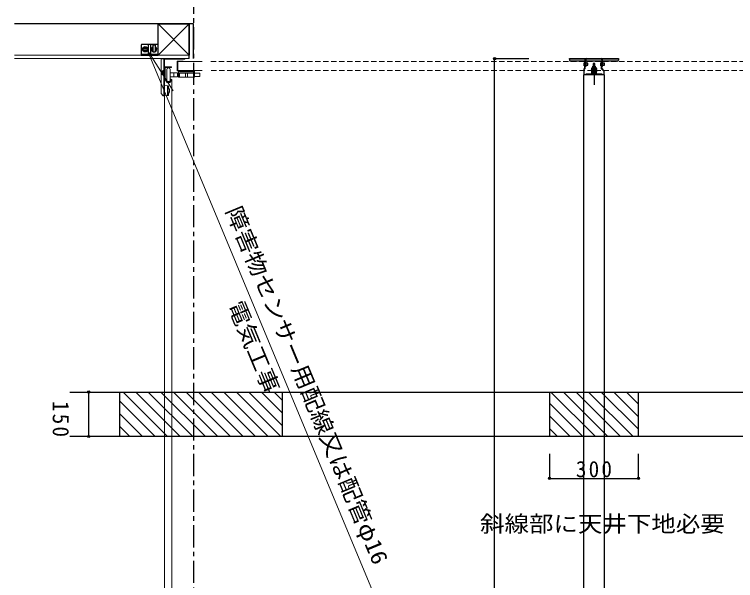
# Model space of a CAD drawing. Units: millimetres on the paper, enlarged 10 times, with parts at other scales. Extents: x -11000 to 565, y -4772 to 3349.
# Drawn here: x -5141 to -3520, y 897 to 2171 of the extents above; entities that cross this region are included whole.
import ezdxf
from ezdxf.enums import TextEntityAlignment as Align

# ---------------------------------------------------------------- set-up
doc = ezdxf.new("R2010")
doc.units = ezdxf.units.MM
doc.header["$LTSCALE"] = 10
doc.header["$PDMODE"] = 32
doc.header["$PDSIZE"] = 5
doc.linetypes.add('CHAIN1', pattern=[8, 5, -1, 1, -1])
doc.linetypes.add('DASHED1', pattern=[1.8, 1.2, -0.6])
for name, color, linetype in [('0-0', 7, 'Continuous'), ('0-1', 7, 'Continuous'), ('0-2', 7, 'Continuous'), ('0-4', 7, 'Continuous'), ('0-5', 7, 'Continuous')]:
    doc.layers.add(name, color=color, linetype=linetype)
doc.layers.add('0-8', color=7, linetype='Continuous', lineweight=18)
doc.styles.add('ＭＳ ゴシック', font='')
doc.styles.get('ＭＳ ゴシック').set_extended_font_data('MS Gothic')

msp = doc.modelspace()

# ---------------------------------------------------------------- linework, layer by layer
at = {"layer": '0-0', "linetype": 'CHAIN1'}
msp.add_line((-4738.44, 2861.76), (-4738.44, -237.05), dxfattribs=at)
at = {"layer": '0-0'}
msp.add_lwpolyline([(-3938.44, 1182.46), (-3938.44, 1126.97), (-3738.44, 1126.97), (-3738.44, 1182.46)], dxfattribs=at)
for p in [(-3938.44, 1126.97), (-3738.44, 1126.97)]:
    msp.add_point(p, dxfattribs=at)
at = {"layer": '0-1'}
for p, q in [((-4748.44, 2071.19), (-4748.44, 2149.19)), ((-4758.44, 2070.13), (-4804.04, 2070.13)), ((-4758.44, 2070.13), (-4758.44, 2071.19))]:
    msp.add_line(p, q, dxfattribs=at)
msp.add_lwpolyline([(-4738.44, 2071.19), (-4738.44, 2149.19), (-5141.34, 2149.19)], dxfattribs=at)
at = {"layer": '0-2'}
for p, q in [((-4852.11, 2091.53), (-4852.11, 2092.86)), ((-4850.44, 2094.53), (-4844.44, 2094.53)), ((-4842.77, 2092.86), (-4842.77, 2091.53)), ((-4839.77, 2081.19), (-4839.77, 2101.53)), ((-4835.11, 2101.53), (-4835.11, 2081.19)), ((-4830.44, 2103.19), (-4830.44, 2097.39)), ((-4824.44, 2101.53), (-4830.44, 2101.53)), ((-4830.44, 2096.6), (-4830.44, 2087.78)), ((-4824.44, 2097.39), (-4824.44, 2103.19)), ((-4824.44, 2087.78), (-4824.44, 2096.6)), ((-4856.44, 2081.19), (-4818.44, 2081.19)), ((-4818.44, 2079.86), (-4856.44, 2079.86)), ((-4844.44, 2089.86), (-4850.44, 2089.86))]:
    msp.add_line(p, q, dxfattribs=at)
for points in [[(-4856.44, 2101.53), (-4856.44, 2079.19), (-4818.44, 2079.19), (-4818.44, 2101.53)], [(-4820.11, 2103.19), (-4833.44, 2103.19), (-4841.44, 2103.19), (-4854.77, 2103.19)]]:
    msp.add_lwpolyline(points, dxfattribs=at)
for radius in [6, 5.33]:
    msp.add_circle((-4847.44, 2092.19), radius, dxfattribs=at)
for centre, radius, start, end in [((-4854.77, 2101.53), 1.67, 90, 180), ((-4850.44, 2092.86), 1.67, 90, 180), ((-4850.44, 2091.53), 1.67, 180, 270), ((-4844.44, 2092.86), 1.67, 0, 90), ((-4844.44, 2091.53), 1.67, 270, 0), ((-4841.44, 2101.53), 1.67, 0, 90), ((-4833.44, 2101.53), 1.67, 90, 180), ((-4827.44, 2092.19), 6, 120, 60), ((-4827.44, 2092.19), 5.33, 124.22887, 235.77113), ((-4827.44, 2092.19), 5.33, 304.22887, 55.77113), ((-4820.11, 2101.53), 1.67, 0, 90)]:
    msp.add_arc(centre, radius, start, end, dxfattribs=at)
at = {"layer": '0-4'}
for p, q in [((-3785.44, 2065.73), (-3891.44, 2065.73)), ((-3858.24, 2065.19), (-3859.57, 2065.19)), ((-3820.77, 2068.39), (-3820.77, 2053.06)), ((-3844.11, 2048.03), (-3844.11, 2047.85)), ((-3844.11, 2045.19), (-3844.11, 2045.49)), ((-3844.11, 2042.83), (-3844.11, 2042.52)), ((-3843.42, 2040.98), (-3833.75, 2042.69)), ((-3842.11, 2048.51), (-3842.11, 2048.86)), ((-3834.94, 2048.53), (-3842.11, 2048.53)), ((-3841.77, 2051.96), (-3841.77, 2049.79)), ((-3841.11, 2053.46), (-3835.77, 2053.46)), ((-3840.61, 2049.79), (-3840.61, 2048.86)), ((-3840.61, 2047.48), (-3840.61, 2046.79)), ((-3840.61, 2044.13), (-3840.61, 2044.81)), ((-3838.44, 2049.79), (-3838.44, 2051.79)), ((-3838.44, 2045.19), (-3838.44, 2011.86)), ((-3836.27, 2048.86), (-3836.27, 2049.79)), ((-3836.27, 2048.24), (-3836.27, 2047.58)), ((-3836.27, 2044.91), (-3836.27, 2045.59)), ((-3836.27, 2042.88), (-3836.27, 2042.24)), ((-3833.75, 2042.69), (-3836.17, 2042.93)), ((-3835.11, 2049.79), (-3835.11, 2051.96)), ((-3834.94, 2048.86), (-3834.94, 2048.51)), ((-3832.77, 2047.2), (-3832.77, 2046.89)), ((-3832.77, 2044.53), (-3832.77, 2044.23)), ((-3821.97, 2055.19), (-3823.31, 2055.19)), ((-3851.44, 2034.53), (-3851.44, 2036.19)), ((-3848.11, 2036.19), (-3848.11, 2034.53)), ((-3844.11, 2039.85), (-3844.11, 2040.16)), ((-3844.11, 2037.49), (-3844.11, 2037.19)), ((-3833.46, 2040.74), (-3843.13, 2039.03)), ((-3843.13, 2039.03), (-3840.71, 2038.79)), ((-3843.13, 2036.37), (-3833.46, 2038.07)), ((-3840.61, 2041.46), (-3840.61, 2042.15)), ((-3840.61, 2038.79), (-3840.61, 2039.48)), ((-3836.27, 2039.58), (-3836.27, 2040.26)), ((-3836.27, 2037.58), (-3836.27, 2037.12)), ((-3832.77, 2041.87), (-3832.77, 2041.56)), ((-3832.77, 2038.89), (-3832.77, 2039.2)), ((-3832.77, 2036.59), (-3832.77, 2036.19)), ((-3828.77, 2036.19), (-3828.77, 2034.53))]:
    msp.add_line(p, q, dxfattribs=at)
for points in [[(-3984.84, -15.47), (-4061.9, -15.47), (-4061.9, 2071.19), (-3984.84, 2071.19)], [(-3893.44, 2069.73), (-3893.44, 2071.19), (-3783.44, 2071.19)], [(-3783.44, 2069.73), (-3893.44, 2069.73), (-3893.44, 2067.73)], [(-3859.57, 2065.19), (-3859.57, 2049.86), (-3861.57, 2047.19), (-3861.57, 2034.53)], [(-3859.57, 2055.19), (-3860.91, 2055.19), (-3860.91, 2061.86), (-3859.57, 2061.86)], [(-3860.24, 2034.53), (-3860.24, 2046.53), (-3858.24, 2049.19), (-3858.24, 2068.66)], [(-3859.57, 2060.86), (-3857.24, 2060.86), (-3857.24, 2056.19), (-3859.57, 2056.19)], [(-3856.91, 2068.39), (-3856.91, 2053.06), (-3858.24, 2053.06)], [(-3857.24, 2056.5), (-3852.24, 2056.5), (-3852.24, 2060.5), (-3857.24, 2060.5)], [(-3836.44, 2053.79), (-3836.44, 2060.19), (-3840.44, 2060.19), (-3840.44, 2053.79)], [(-3823.31, 2055.19), (-3823.31, 2061.86), (-3821.97, 2061.86)], [(-3815.31, 2034.53), (-3815.31, 2043.86), (-3820.64, 2049.86), (-3820.64, 2065.19), (-3821.97, 2065.19), (-3821.97, 2049.19), (-3816.64, 2043.19), (-3816.64, 2034.53)], [(-3821.97, 2060.86), (-3819.64, 2060.86), (-3819.64, 2056.19), (-3821.97, 2056.19)], [(-3820.77, 2053.06), (-3819.44, 2053.06), (-3819.44, 2065.73), (-3819.44, 2068.66)], [(-3819.64, 2056.5), (-3814.64, 2056.5), (-3814.64, 2060.5), (-3819.64, 2060.5)], [(-3783.44, 2071.19), (-3783.44, 2069.73), (-3783.44, 2067.73)], [(-3843.42, 2046.32), (-3833.75, 2048.02), (-3836.27, 2048.24)], [(-3836.17, 2045.59), (-3833.75, 2045.35), (-3843.42, 2043.65)], [(-3840.71, 2046.79), (-3843.13, 2047.03), (-3832.77, 2048.86)], [(-3833.46, 2046.07), (-3843.13, 2044.37), (-3840.71, 2044.13)], [(-3840.71, 2041.46), (-3843.13, 2041.7), (-3833.46, 2043.41)], [(-3835.77, 2052.63), (-3835.11, 2051.96), (-3841.77, 2051.96), (-3841.11, 2052.63)], [(-3820.11, 2034.53), (-3820.11, 2036.19), (-3856.77, 2036.19), (-3856.77, 2034.53)], [(-3844.11, 2036.19), (-3833.71, 2037.42), (-3835.98, 2037.63)], [(-3836.17, 2040.26), (-3833.75, 2040.02), (-3843.42, 2038.32)]]:
    msp.add_lwpolyline(points, dxfattribs=at)
for points in [[(-3832.44, 2048.86), (-3832.44, 2049.79), (-3844.44, 2049.79), (-3844.44, 2048.86)], [(-3841.11, 2053.79), (-3835.77, 2053.79), (-3835.77, 2052.63), (-3841.11, 2052.63)], [(-3862.11, 2034.53), (-3862.11, -185.47), (-3814.77, -185.47), (-3814.77, 2034.53)]]:
    msp.add_lwpolyline(points, close=True, dxfattribs=at)
for centre, radius, start, end in [((-3891.44, 2067.73), 2, 180, 270), ((-3855.84, 2068.66), 2.4, 90, 180), ((-3855.57, 2068.39), 1.33, 90, 180), ((-3822.11, 2068.39), 1.33, 0, 90), ((-3821.84, 2068.66), 2.4, 0, 90), ((-3785.44, 2067.73), 2, 270, 0), ((-3843.27, 2048.03), 0.833, 90, 180), ((-3843.27, 2047.85), 0.833, 180, 280.00798), ((-3843.27, 2045.49), 0.833, 100.00798, 180), ((-3843.27, 2045.19), 0.833, 180, 280.00798), ((-3843.27, 2042.83), 0.833, 100.00798, 180), ((-3833.61, 2047.2), 0.833, 0, 100.00798), ((-3833.61, 2044.53), 0.833, 0, 100.00798), ((-3833.61, 2041.87), 0.833, 0, 100.00798), ((-3833.61, 2046.89), 0.833, 280.00798, 0), ((-3833.61, 2044.23), 0.833, 280.00798, 0), ((-3843.27, 2042.52), 0.833, 180, 280.00798), ((-3843.27, 2040.16), 0.833, 100.00798, 180), ((-3843.27, 2039.85), 0.833, 180, 280.00798), ((-3843.27, 2037.49), 0.833, 100.00798, 180), ((-3843.27, 2037.19), 0.833, 180, 280.00798), ((-3833.61, 2039.2), 0.833, 0, 100.00798), ((-3833.61, 2036.59), 0.833, 0, 96.70984), ((-3833.61, 2041.56), 0.833, 280.00798, 0), ((-3833.61, 2038.89), 0.833, 280.00798, 0)]:
    msp.add_arc(centre, radius, start, end, dxfattribs=at)
msp.add_point((-4061.9, 2071.19), dxfattribs=at)
at = {"layer": '0-5'}
for p, q in [((-4748.44, 2149.19), (-4748.44, 2079.19)), ((-4974.41, 1221.19), (-4974.41, 1321.19)), ((-4905.11, 1321.19), (-4905.11, 1221.19)), ((-4797.02, 1221.19), (-4897.02, 1321.19)), ((-4868.74, 1321.19), (-4768.74, 1221.19)), ((-4740.45, 1221.19), (-4840.45, 1321.19)), ((-4812.17, 1321.19), (-4712.17, 1221.19)), ((-4683.88, 1221.19), (-4783.88, 1321.19)), ((-4755.6, 1321.19), (-4655.6, 1221.19)), ((-4627.31, 1221.19), (-4727.31, 1321.19)), ((-4699.03, 1321.19), (-4599.03, 1221.19)), ((-4570.75, 1221.19), (-4670.75, 1321.19)), ((-4642.46, 1321.19), (-4542.46, 1221.19)), ((-4538.44, 1245.46), (-4614.18, 1321.19)), ((-4585.89, 1321.19), (-4538.44, 1273.74)), ((-4538.44, 1302.03), (-4557.61, 1321.19)), ((-4538.44, 1221.19), (-4538.44, 1321.19)), ((-3938.44, 1321.19), (-3938.44, 1221.19)), ((-3935.35, 1321.19), (-3835.35, 1221.19)), ((-3807.07, 1221.19), (-3907.07, 1321.19)), ((-3878.79, 1321.19), (-3778.79, 1221.19)), ((-3850.5, 1321.19), (-3750.5, 1221.19)), ((-3738.44, 1237.42), (-3822.22, 1321.19)), ((-3793.93, 1321.19), (-3738.44, 1265.7)), ((-3738.44, 1293.99), (-3765.65, 1321.19)), ((-3738.44, 1221.19), (-3738.44, 1321.19)), ((-4905.11, 1301), (-4825.3, 1221.19)), ((-3863.64, 1221.19), (-3938.44, 1296)), ((-4853.59, 1221.19), (-4905.11, 1272.71)), ((-3891.92, 1221.19), (-3938.44, 1267.71)), ((-4905.11, 1244.43), (-4881.87, 1221.19)), ((-3938.44, 1239.43), (-3920.21, 1221.19)), ((-2790.23, 1221.19), (-5016.52, 1221.19))]:
    msp.add_line(p, q, dxfattribs=at)
for points in [[(-4748.44, 2079.19), (-4818.44, 2149.19), (-4748.44, 2149.19), (-4818.44, 2079.19), (-4818.44, 2149.19)], [(-5016.52, 1321.19), (-2790.23, 1321.19), (-2790.23, 1221.19)]]:
    msp.add_lwpolyline(points, dxfattribs=at)
for p in [(-4974.41, 1321.19), (-4974.41, 1221.19)]:
    msp.add_point(p, dxfattribs=at)
at = {"layer": '0-8'}
for p, q in [((-5141.34, 2079.19), (-4748.44, 2079.19)), ((-4748.44, 2071.19), (-5141.34, 2071.19)), ((-4805.64, 2070.36), (-4805.64, 1987.69)), ((-4775.13, 2044.4), (-4775.13, 2064.39)), ((-4774.06, 2064.39), (-4719.63, 2064.39)), ((-4808.17, 2035.53), (-4808.17, 2042.87)), ((-4807.17, 2044.53), (-4807.17, 2033.87)), ((-4807.16, 2044.53), (-4806.17, 2044.53)), ((-4798.77, 2046.33), (-4798.77, 2023.13)), ((-4791.11, 2023.13), (-4791.11, 2046.33)), ((-4808.17, 2041.2), (-4810.84, 2041.2)), ((-4810.84, 2037.2), (-4808.17, 2037.2)), ((-4798.72, 2017.83), (-4803.83, 2026.7)), ((-4797.39, 2018.6), (-4802.51, 2027.46)), ((-4783.11, 2039.46), (-4783.11, 2030)), ((-4772.86, 2038.4), (-4775.11, 2038.4)), ((-4775.11, 2031.06), (-4772.86, 2031.06)), ((-4736.19, 2041.29), (-4772.86, 2041.29)), ((-4772.86, 2029.09), (-4770.19, 2029.09)), ((-4756.52, 2029.09), (-4756.52, 2038.55)), ((-4752.52, 2038.55), (-4752.52, 2029.09)), ((-4805.11, 2017.86), (-4804.04, 2017.86)), ((-4795.42, 2009.82), (-4805.11, 2010.36)), ((-4797.39, 2017.06), (-4792.49, 2017.06)), ((-4791.16, 2017.83), (-4787.37, 2024.4)), ((-4797.11, 1988.13), (-4797.11, 2009.91)), ((-4795.11, 2008.07), (-4795.11, 2009.49)), ((-4795.77, 1990.64), (-4795.78, 1990.64)), ((-4795.11, 1988.56), (-4795.11, 1989.98)), ((-4793.51, 1993.86), (-4794.63, 1991.02)), ((-4793.31, 1993.86), (-4793.51, 1993.86))]:
    msp.add_line(p, q, dxfattribs=at)
at = {"layer": '0-8', "linetype": 'DASHED1'}
for p, q in [((-4699.63, 2064.39), (-2977.25, 2064.39)), ((-2977.25, 2044.4), (-4699.63, 2044.4))]:
    msp.add_line(p, q, dxfattribs=at)
at = {"layer": '0-8'}
for points in [[(-2758.38, -154.8), (-3842.44, -312.2), (-4843.07, 2091.18), (-4784.34, 1998.66)], [(-4811.77, 2070.36), (-4805.11, 2070.36), (-4805.11, 1987.69), (-4795.42, 1988.23)], [(-4805.11, 1987.69), (-4807.06, 1987.69), (-4811.77, 1992.4), (-4811.77, 2070.36)], [(-4804.04, 2070.13), (-4804.04, 204.53), (-4787.37, 204.53), (-4787.37, 2024.4), (-4788.7, 2025.16), (-4792.49, 2018.6), (-4797.39, 2018.6)], [(-4774.06, 2065.46), (-4761.79, 2065.46), (-4761.79, 2064.39)], [(-4719.63, 2044.4), (-4774.06, 2044.4), (-4774.06, 2064.39)], [(-4806.17, 2033.87), (-4807.17, 2033.87), (-4808.21, 2035.53), (-4810.84, 2035.53), (-4810.84, 2042.87), (-4808.21, 2042.87), (-4807.14, 2044.53)], [(-4802.51, 2027.46), (-4802.51, 2050.86), (-4788.46, 2050.86), (-4788.46, 2052.4), (-4802.51, 2052.4)], [(-4774.06, 2043.33), (-4736.19, 2043.33), (-4736.19, 2044.4)], [(-4772.86, 2029.15), (-4772.86, 2041.29), (-4772.86, 2043.33)], [(-4736.19, 2043.33), (-4736.19, 2041.29), (-4736.19, 2029.09), (-4738.86, 2029.09), (-4738.86, 2038.55), (-4770.19, 2038.55), (-4770.19, 2029.09), (-4738.86, 2029.09)], [(-4791.02, 2039.46), (-4775.11, 2039.46), (-4775.11, 2035.62), (-4775.11, 2030), (-4791.11, 2030)], [(-4736.19, 2031.06), (-4724.44, 2031.06), (-4724.44, 2038.4), (-4736.19, 2038.4)], [(-4796.11, 1999.02), (-4796.1, 1999.81), (-4796.08, 2001.17), (-4796.03, 2002.53), (-4795.97, 2003.89), (-4795.9, 2005.26), (-4795.82, 2006.62), (-4795.78, 2007.4), (-4795.32, 2007.4)], [(-4795.23, 1990.64), (-4795.77, 1990.64), (-4795.82, 1991.43), (-4795.9, 1992.79), (-4795.97, 1994.15), (-4796.03, 1995.51), (-4796.08, 1996.87), (-4796.1, 1998.23), (-4796.11, 1999.02)], [(-4794.63, 2007.03), (-4793.51, 2004.19), (-4793.31, 2004.19)]]:
    msp.add_lwpolyline(points, dxfattribs=at)
for centre, radius, start, end in [((-4804.04, 2070.13), 1.07, 90, 180), ((-4774.06, 2064.39), 1.07, 90, 180), ((-4802.51, 2050.86), 1.53, 90, 180.00002), ((-4794.94, 2046.28), 3.83, 0.71635, 179.28363), ((-4774.06, 2044.4), 1.07, 180, 270), ((-4802.51, 2027.46), 1.53, 180.00002, 209.99667), ((-4794.94, 2023.17), 3.83, 180.57027, 359.42975), ((-4797.39, 2018.6), 1.53, 209.99666, 270), ((-4792.49, 2018.6), 1.53, 270.00002, 330.00334), ((-4795.77, 2008.07), 0.667, 270, 0), ((-4795.44, 2009.49), 0.333, 0, 86.82017), ((-4795.23, 2006.74), 0.667, 26.09212, 97.37984), ((-4793.31, 2004.06), 0.133, 0, 90), ((-4824.56, 1999.02), 31.79, 350.88873, 9.11127), ((-4795.77, 1989.98), 0.667, 0, 90), ((-4795.44, 1988.56), 0.333, 273.17983, 360), ((-4795.23, 1991.31), 0.667, 270, 333.90788), ((-4793.31, 1993.99), 0.133, 270, 0)]:
    msp.add_arc(centre, radius, start, end, dxfattribs=at)

# ---------------------------------------------------------------- texts
at = {"layer": '0-0', "color": 3, "style": 'ＭＳ ゴシック', "width": 1.1}
msp.add_text('電気工事', height=36.66, rotation=292.604, dxfattribs=at).set_placement((-4672.21, 1512.76), align=Align.BOTTOM_LEFT)
at = {"layer": '0-0', "color": 3, "insert": (-3879.17, 1128.85), "char_height": 36.66, "attachment_point": 7, "style": 'ＭＳ ゴシック'}
msp.add_mtext('\\T1.21;\\W0.95;300', dxfattribs=at)
at = {"layer": '0-5', "color": 3, "insert": (-5055.78, 1301.01), "char_height": 36.66, "attachment_point": 7, "rotation": 270, "style": 'ＭＳ ゴシック'}
msp.add_mtext('\\T1.21;\\W0.95;150', dxfattribs=at)
at = {"layer": '0-8', "color": 3, "style": 'ＭＳ ゴシック', "width": 1.1}
msp.add_text('障害物センサー用配線又は配管φ16', height=36.66, rotation=292.604, dxfattribs=at).set_placement((-4677.15, 1725.27), align=Align.BOTTOM_LEFT)
msp.add_text('斜線部に天井下地必要', height=36.66, dxfattribs=at).set_placement((-4094.57, 995.32), align=Align.BOTTOM_LEFT)

doc.saveas('drawing.dxf')
